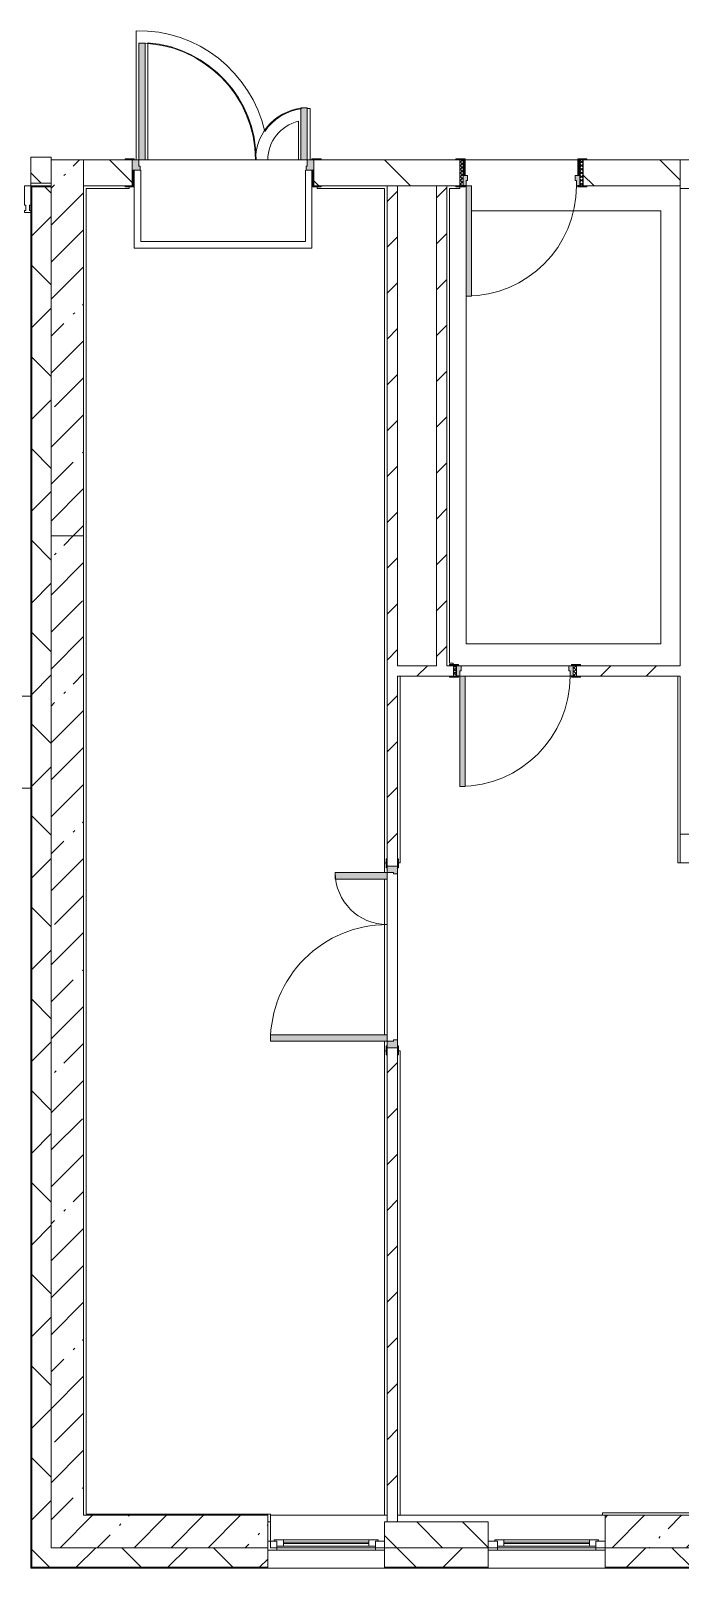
# Model space of a CAD drawing. Header units: millimetres. Extents: x 957 to 217451, y -8553 to 29000.
# Drawn here: x 179643 to 184651, y -258 to 11595 of the extents above; entities that cross this region are included whole.
import ezdxf

# ---------------------------------------------------------------- set-up
doc = ezdxf.new("R2010")
doc.units = ezdxf.units.MM
doc.linetypes.add('200_ШТРИХ__ш1_п0_6_', pattern=[160, 100, -60])
for name, color, linetype, lineweight in [('A-DETL-2', 7, 'Continuous', 5), ('A-DETL-MBND-1', 7, '200_ШТРИХ__ш1_п0_6_', 9), ('A-GLAZ-2', 7, 'Continuous', 5), ('A-GLAZ-CWMG-2', 7, 'Continuous', 5), ('A-WALL', 7, 'Continuous', 9), ('A-WALL-2', 7, 'Continuous', 5), ('I-WALL-2', 7, 'Continuous', 5), ('S-COLS-2', 7, 'Continuous', 5)]:
    doc.layers.add(name, color=color, linetype=linetype, lineweight=lineweight)
for name, color, linetype, lineweight, true_color in [('A-DOOR-3', 7, 'Continuous', 5, 0xaaaaaa), ('A-DOOR-4', 7, 'Continuous', 5, 0xe2e2e2), ('A-DOOR-FRAM-3', 7, 'Continuous', 5, 0xe2e2e2), ('A-DOOR-FRAM-4', 7, 'Continuous', 5, 0xaaaaaa), ('A-FLOR-2', 7, 'Continuous', 5, 0xaaaaaa)]:
    doc.layers.add(name, color=color, linetype=linetype, lineweight=lineweight, true_color=true_color)
pattern_1 = [(45, (90440.88, 0), (-176.7767, 176.7767), [])]
pattern_2 = [(45, (90440.9, 0), (-353.5534, 353.5534), []), (135, (90440.9, 0), (-353.5534, -353.5534), [])]
pattern_3 = [(135, (90440.9, 0), (-353.5534, -353.5534), [])]
pattern_4 = [(45, (90440.88, 0), (-285.1231, 285.1231), []), (45, (90726, 0), (-285.1231, 285.1231), [504.031, -100.806, 16.764, -84.042])]

# ---------------------------------------------------------------- blocks, each defined once
blk = doc.blocks.new('110_Дверь_СКБ_2Ст - Д-5_п_ Из игровой в коридор-32215844-3_2_1_птичка')
at = {"layer": 'A-DOOR-4'}
for points in [[(-638, 626), (-638, 40), (-588, 40), (-588, 940), (-638, 940), (-638, 681)], [(612, 60), (612, 40), (662, 43), (662, 440), (612, 440), (612, 158)]]:
    blk.add_hatch(color=256, dxfattribs=at).paths.add_polyline_path(points)
h = blk.add_hatch(color=256, dxfattribs=at)
h.paths.add_polyline_path([(-688, -40), (-628, -40), (-628, -10), (-638, -10), (-638, 40), (-688, 40)])
h.paths.add_polyline_path([(652, -10), (652, -40), (712, -40), (712, 40), (662, 40), (662, -10)])
at = {"layer": 'A-DOOR-FRAM-3'}
for points in [[(-742, 40), (-672, 40), (-672, 48), (-742, 48)], [(698, 48), (698, 40), (768, 40), (768, 48), (712, 48)], [(-742, -40), (-742, -48), (-672, -42), (-672, -40), (-712, -40)], [(698, -40), (698, -48), (768, -48), (768, -40), (712, -40)]]:
    blk.add_hatch(color=256, dxfattribs=at).paths.add_polyline_path(points)
at = {"layer": 'A-DOOR-3'}
for p, q in [((-638, 940), (-638, 40)), ((-588, 940), (-638, 940)), ((-588, 40), (-588, 940)), ((662, 440), (612, 440)), ((612, 440), (612, 40)), ((662, 40), (662, 440)), ((-638, 40), (-588, 40)), ((612, 40), (662, 40))]:
    blk.add_line(p, q, dxfattribs=at)
for centre, radius, start, end in [((-638, 40), 900, 0, 90), ((662, 40), 400, 90, 180)]:
    blk.add_arc(centre, radius, start, end, dxfattribs=at)
at = {"layer": 'A-DOOR-FRAM-4'}
for p, q in [((-672, 48), (-742, 48)), ((-742, 48), (-742, 40)), ((-742, 40), (-672, 40)), ((-638, 40), (-688, 40)), ((-688, 40), (-688, -40)), ((-672, 40), (-672, 48)), ((-638, -10), (-638, 40)), ((662, 40), (662, -10)), ((712, 40), (662, 40)), ((768, 48), (698, 48)), ((698, 48), (698, 40)), ((698, 40), (768, 40)), ((712, -40), (712, 40)), ((768, 40), (768, 48)), ((-672, -40), (-742, -40)), ((-742, -40), (-742, -48)), ((-742, -48), (-672, -48)), ((-688, -40), (-628, -40)), ((-672, -39), (-688, -39)), ((-688, -39), (-688, -40)), ((-688, -40), (-672, -40)), ((-672, -40), (-672, -39)), ((-672, -48), (-672, -40)), ((-628, -10), (-638, -10)), ((-628, -40), (-628, -10)), ((662, -10), (652, -10)), ((652, -10), (652, -40)), ((652, -40), (712, -40)), ((712, -39), (698, -39)), ((698, -39), (698, -40)), ((698, -40), (712, -40)), ((768, -40), (698, -40)), ((698, -40), (698, -48)), ((698, -48), (768, -48)), ((712, -40), (712, -39)), ((768, -48), (768, -40))]:
    blk.add_line(p, q, dxfattribs=at)
blk = doc.blocks.new('110_Дверь_СКБ_2Ст - Д-2а_п_ Из коридора на лестницу-32215207-3_2_1_птичка')
at = {"layer": 'A-DOOR-4'}
for points in [[(-588, 100), (-588, 1000), (-638, 1000), (-638, 100)], [(662, 100), (662, 500), (612, 494), (612, 100)], [(712, -100), (712, 20), (698, 20), (698, -100)]]:
    blk.add_hatch(color=256, dxfattribs=at).paths.add_polyline_path(points)
h = blk.add_hatch(color=256, dxfattribs=at)
h.paths.add_polyline_path([(698, 20), (712, 20), (712, 100), (662, 100), (662, 50), (652, 50), (652, 20), (688, 20)])
h.paths.add_polyline_path([(-688, 20), (-628, 20), (-628, 50), (-638, 50), (-638, 100), (-688, 100)])
at = {"layer": 'A-DOOR-FRAM-3'}
for points in [[(-688, 100), (-672, 100), (-672, 108), (-742, 108), (-742, 100)], [(-672, -100), (-672, 20), (-688, 20), (-688, -100), (-677, -100)], [(768, 100), (768, 108), (698, 108), (698, 100), (712, 100)], [(-672, -108), (-672, -100), (-742, -100), (-742, -108), (-688, -108)], [(738, -108), (768, -108), (768, -100), (698, -100), (698, -108), (712, -108)]]:
    blk.add_hatch(color=256, dxfattribs=at).paths.add_polyline_path(points)
at = {"layer": 'A-DOOR-3'}
for p, q in [((-638, 1000), (-638, 100)), ((-588, 1000), (-638, 1000)), ((-588, 100), (-588, 1000)), ((662, 500), (612, 500)), ((612, 500), (612, 100)), ((662, 100), (662, 500)), ((-638, 100), (-588, 100)), ((612, 100), (662, 100))]:
    blk.add_line(p, q, dxfattribs=at)
for centre, radius, start, end in [((-638, 100), 900, 0, 90), ((662, 100), 400, 90, 180)]:
    blk.add_arc(centre, radius, start, end, dxfattribs=at)
at = {"layer": 'A-DOOR-FRAM-4'}
for p, q in [((-672, 108), (-742, 108)), ((-742, 108), (-742, 100)), ((-742, 100), (-672, 100)), ((-638, 100), (-688, 100)), ((-688, 100), (-688, 20)), ((-688, 20), (-628, 20)), ((-672, 20), (-688, 20)), ((-688, 20), (-688, -100)), ((-672, 100), (-672, 108)), ((-672, -100), (-672, 20)), ((-638, 50), (-638, 100)), ((-628, 50), (-638, 50)), ((-628, 20), (-628, 50)), ((662, 50), (652, 50)), ((652, 50), (652, 20)), ((652, 20), (712, 20)), ((662, 100), (662, 50)), ((712, 100), (662, 100)), ((768, 108), (698, 108)), ((698, 108), (698, 100)), ((698, 100), (768, 100)), ((712, 20), (698, 20)), ((698, 20), (698, -100)), ((712, 20), (712, 100)), ((712, -100), (712, 20)), ((768, 100), (768, 108)), ((-672, -100), (-742, -100)), ((-742, -100), (-742, -108)), ((-742, -108), (-672, -108)), ((-688, -100), (-672, -100)), ((-672, -108), (-672, -100)), ((698, -100), (712, -100)), ((768, -100), (698, -100)), ((698, -100), (698, -108)), ((698, -108), (768, -108)), ((768, -108), (768, -100))]:
    blk.add_line(p, q, dxfattribs=at)
blk = doc.blocks.new('BSC_Колонна _Прямоугольная - 250х900-V202-3_2_1_птичка')
at = {"layer": 'S-COLS-2'}
h = blk.add_hatch(dxfattribs=at)
h.set_pattern_fill('FP_82', color=256, style=0, pattern_type=2)
h.set_pattern_definition([(45, (-94080, -25), (-285.1231, 285.1231), []), (45, (-93794.88, -25), (-285.1231, 285.1231), [504.031, -100.806, 16.764, -84.042])])
h.paths.add_polyline_path([(450, -125), (450, 125), (-450, 125), (-450, -125), (111, -125)])
for p, q in [((450, 125), (-450, 125)), ((-450, 125), (-450, -125)), ((450, -125), (450, 125)), ((-450, -125), (450, -125))]:
    blk.add_line(p, q, dxfattribs=at)
blk = doc.blocks.new('120_Окно_СКБ_1Ст - 120_Окно_СКБ_1Ст 900х2500_h_ с форточкой-V204-3_2_1_птичка')
at = {"layer": 'A-GLAZ-2'}
for p, q in [((-450, -127), (-450, -57)), ((-450, -57), (-380, -57)), ((450, -57), (-450, -57)), ((-380, -57), (-380, -127)), ((380, -87), (-380, -87)), ((-380, -87), (-380, -127)), ((-330, -137), (-330, -87)), ((-330, -107), (330, -107)), ((330, -117), (-330, -117)), ((330, -137), (330, -87)), ((380, -127), (380, -57)), ((380, -57), (450, -57)), ((380, -127), (380, -87)), ((450, -57), (450, -127)), ((-380, -127), (-450, -127)), ((-450, -127), (-400, -127)), ((-380, -127), (-400, -127)), ((-400, -127), (-400, -137)), ((-400, -137), (400, -137)), ((400, -137), (-400, -137)), ((450, -127), (380, -127)), ((400, -127), (380, -127)), ((400, -127), (450, -127)), ((400, -137), (400, -127))]:
    blk.add_line(p, q, dxfattribs=at)
blk = doc.blocks.new('120_Окно_СКБ_1Ст - 120_Окно_СКБ_1Ст 900х2500_h_ с форточкой-22876038-3_2_1_птичка')
at = {"layer": 'A-GLAZ-2'}
for p, q in [((-450, -127), (-450, -57)), ((-450, -57), (-380, -57)), ((450, -57), (-450, -57)), ((-380, -57), (-380, -127)), ((380, -87), (-380, -87)), ((-380, -87), (-380, -127)), ((-330, -137), (-330, -87)), ((-330, -107), (330, -107)), ((330, -117), (-330, -117)), ((330, -137), (330, -87)), ((380, -127), (380, -57)), ((380, -57), (450, -57)), ((380, -127), (380, -87)), ((450, -57), (450, -127)), ((-380, -127), (-450, -127)), ((-450, -127), (-400, -127)), ((-380, -127), (-400, -127)), ((-400, -127), (-400, -137)), ((-400, -137), (400, -137)), ((400, -137), (-400, -137)), ((450, -127), (380, -127)), ((400, -127), (380, -127)), ((400, -127), (450, -127)), ((400, -137), (400, -127))]:
    blk.add_line(p, q, dxfattribs=at)
blk = doc.blocks.new('110_Дверь_СКБ_1Ст_Внутренняя1 - Д-8 950x2100h_охрана-V206-3_2_1_птичка')
at = {"layer": 'A-DOOR-3'}
h = blk.add_hatch(dxfattribs=at)
h.set_pattern_fill('FP_15', color=256, style=0, pattern_type=2)
h.set_pattern_definition([(135, (1826.41, 164.685), (-14.14214, -14.14214), []), (225, (1826.41, 164.685), (14.14214, -14.14214), [])])
h.paths.add_polyline_path([(462, 100), (462, -100), (487, -100), (487, 100)])
at = {"layer": 'A-DOOR-4'}
h = blk.add_hatch(color=256, dxfattribs=at)
h.paths.add_polyline_path([(-438, 100), (-438, 20), (-403, 20), (-403, 60), (-413, 60), (-413, 100)])
h.paths.add_polyline_path([(462, 100), (437, 100), (437, 60), (427, 60), (427, 20), (462, 20)])
at = {"layer": 'A-DOOR-FRAM-3'}
for points in [[(437, 950), (397, 950), (397, 100), (437, 100), (437, 436)], [(-442, 108), (-493, 108), (-493, 100), (-423, 101), (-423, 108), (-438, 108)], [(-438, 20), (-438, -100), (-423, -97), (-423, 20)], [(462, 108), (447, 108), (447, 100), (517, 100), (517, 108), (467, 108)], [(462, 20), (447, 20), (447, -100), (462, -95)], [(-493, -100), (-493, -108), (-423, -108), (-423, -100), (-463, -100)], [(487, -100), (447, -100), (447, -108), (517, -108), (517, -100)]]:
    blk.add_hatch(color=256, dxfattribs=at).paths.add_polyline_path(points)
at = {"layer": 'A-DOOR-FRAM-4'}
h = blk.add_hatch(dxfattribs=at)
h.set_pattern_fill('FP_16', color=256, style=0, pattern_type=2)
h.set_pattern_definition([(45, (-296.384, 164.685), (-14.1421, 14.1421), []), (135, (-296.384, 164.685), (-14.1421, -14.1421), [])])
h.paths.add_polyline_path([(-463, 100), (-463, -100), (-438, -100), (-438, 100)])
at = {"layer": 'A-DOOR-3'}
for p, q in [((437, 950), (397, 950)), ((397, 950), (397, 100)), ((437, 100), (437, 950)), ((397, 100), (437, 100))]:
    blk.add_line(p, q, dxfattribs=at)
blk.add_arc((437, 100), 850, 90, 180, dxfattribs=at)
at = {"layer": 'A-DOOR-FRAM-4'}
for p, q in [((-423, 108), (-493, 108)), ((-493, 108), (-493, 100)), ((-493, 100), (-423, 100)), ((-438, 100), (-463, 100)), ((-463, 100), (-463, -100)), ((-413, 100), (-438, 100)), ((-438, 100), (-438, 20)), ((-438, -100), (-438, 100)), ((-423, 100), (-438, 100)), ((-438, 100), (-438, 99)), ((-438, 99), (-423, 99)), ((-438, 20), (-403, 20)), ((-423, 20), (-438, 20)), ((-438, 20), (-438, -100)), ((-423, 100), (-423, 108)), ((-423, 99), (-423, 100)), ((-423, -100), (-423, 20)), ((-413, 60), (-413, 100)), ((-403, 60), (-413, 60)), ((-403, 20), (-403, 60)), ((437, 60), (427, 60)), ((427, 60), (427, 20)), ((427, 20), (462, 20)), ((437, 100), (437, 60)), ((462, 100), (437, 100)), ((517, 108), (447, 108)), ((447, 108), (447, 100)), ((462, 100), (447, 100)), ((447, 100), (447, 99)), ((447, 100), (517, 100)), ((447, 99), (462, 99)), ((462, 20), (447, 20)), ((447, 20), (447, -100)), ((462, 20), (462, 100)), ((487, 100), (462, 100)), ((462, 100), (462, -100)), ((462, 99), (462, 100)), ((462, -100), (462, 20)), ((487, -100), (487, 100)), ((517, 100), (517, 108)), ((-423, -100), (-493, -100)), ((-493, -100), (-493, -108)), ((-493, -108), (-423, -108)), ((-463, -100), (-438, -100)), ((-438, -100), (-423, -100)), ((-423, -108), (-423, -100)), ((447, -100), (462, -100)), ((517, -100), (447, -100)), ((447, -100), (447, -108)), ((447, -108), (517, -108)), ((462, -100), (487, -100)), ((517, -108), (517, -100))]:
    blk.add_line(p, q, dxfattribs=at)
blk = doc.blocks.new('110_Дверь_СКБ_1Ст_Внутренняя1 - Д-8 950x2100h_охрана-V207-3_2_1_птичка')
at = {"layer": 'A-DOOR-3'}
h = blk.add_hatch(dxfattribs=at)
h.set_pattern_fill('FP_84', color=256, style=0, pattern_type=2)
h.set_pattern_definition([(135, (1826.41, 104.685), (-14.14214, -14.14214), []), (225, (1826.41, 104.685), (14.14214, -14.14214), [])])
h.paths.add_polyline_path([(487, 40), (462, 38), (462, -40), (487, -40)])
at = {"layer": 'A-DOOR-4'}
h = blk.add_hatch(color=256, dxfattribs=at)
h.paths.add_polyline_path([(-438, 40), (-438, -40), (-403, -35), (-403, 0), (-413, 0), (-413, 40), (-420, 40)])
h.paths.add_polyline_path([(462, 40), (437, 36), (437, 0), (427, 0), (427, -40), (462, -40), (462, 38)])
at = {"layer": 'A-DOOR-FRAM-3'}
for points in [[(437, 890), (397, 890), (397, 40), (437, 40), (437, 448)], [(-423, 48), (-493, 48), (-493, 40), (-423, 44)], [(482, 48), (447, 48), (447, 40), (517, 40), (517, 48), (487, 48)], [(-463, -40), (-493, -40), (-493, -48), (-423, -48), (-423, -40), (-438, -40)], [(462, -40), (447, -40), (447, -48), (517, -48), (517, -40), (487, -40)]]:
    blk.add_hatch(color=256, dxfattribs=at).paths.add_polyline_path(points)
at = {"layer": 'A-DOOR-FRAM-4'}
h = blk.add_hatch(dxfattribs=at)
h.set_pattern_fill('FP_85', color=256, style=0, pattern_type=2)
h.set_pattern_definition([(45, (-296.384, 104.685), (-14.1421, 14.1421), []), (135, (-296.384, 104.685), (-14.1421, -14.1421), [])])
h.paths.add_polyline_path([(-463, 40), (-463, -40), (-438, -38), (-438, 40)])
at = {"layer": 'A-DOOR-3'}
for p, q in [((437, 890), (397, 890)), ((397, 890), (397, 40)), ((437, 40), (437, 890)), ((397, 40), (437, 40))]:
    blk.add_line(p, q, dxfattribs=at)
blk.add_arc((437, 40), 850, 90, 180, dxfattribs=at)
at = {"layer": 'A-DOOR-FRAM-4'}
for p, q in [((-423, 48), (-493, 48)), ((-493, 48), (-493, 40)), ((-493, 40), (-423, 40)), ((-438, 40), (-463, 40)), ((-463, 40), (-463, -40)), ((-413, 40), (-438, 40)), ((-438, 40), (-438, -40)), ((-438, -40), (-438, 40)), ((-423, 40), (-438, 40)), ((-438, 40), (-438, 39)), ((-438, 39), (-423, 39)), ((-423, 40), (-423, 48)), ((-423, 39), (-423, 40)), ((-413, 0), (-413, 40)), ((-403, 0), (-413, 0)), ((-403, -40), (-403, 0)), ((437, 0), (427, 0)), ((427, 0), (427, -40)), ((437, 40), (437, 0)), ((462, 40), (437, 40)), ((517, 48), (447, 48)), ((447, 48), (447, 40)), ((462, 40), (447, 40)), ((447, 40), (447, 39)), ((447, 40), (517, 40)), ((447, 39), (462, 39)), ((462, -40), (462, 40)), ((487, 40), (462, 40)), ((462, 40), (462, -40)), ((462, 39), (462, 40)), ((487, -40), (487, 40)), ((517, 40), (517, 48)), ((-423, -40), (-493, -40)), ((-493, -40), (-493, -48)), ((-493, -48), (-423, -48)), ((-463, -40), (-438, -40)), ((-423, -39), (-438, -39)), ((-438, -39), (-438, -40)), ((-438, -40), (-403, -40)), ((-438, -40), (-423, -40)), ((-423, -40), (-423, -39)), ((-423, -48), (-423, -40)), ((427, -40), (462, -40)), ((462, -39), (447, -39)), ((447, -39), (447, -40)), ((447, -40), (462, -40)), ((517, -40), (447, -40)), ((447, -40), (447, -48)), ((447, -48), (517, -48)), ((462, -40), (462, -39)), ((462, -40), (487, -40)), ((517, -48), (517, -40))]:
    blk.add_line(p, q, dxfattribs=at)
blk = doc.blocks.new('Прямоугольный импост - Импост структурный с накладкой - 190мм-33184356-3_2_1_птичка')
at = {"layer": 'A-GLAZ-CWMG-2'}
for p, q in [((-50, 0), (-50, 17)), ((-50, 17), (0, 17)), ((-40, 0), (-50, 0)), ((-40, -40), (-40, 0)), ((0, 0), (-10, 0)), ((-10, 0), (-10, -40)), ((0, 17), (0, 0)), ((-50, -190), (-50, -40)), ((-50, -40), (-40, -40)), ((-10, -40), (0, -40)), ((0, -40), (0, -190)), ((0, -190), (-50, -190))]:
    blk.add_line(p, q, dxfattribs=at)
blk = doc.blocks.new('парапет9 - парапет-22867712-3_2_1_птичка')
at = {"layer": 'A-DETL-MBND-1'}
for p, q in [((89202, 7964), (84952, 7964)), ((84952, 7255), (89202, 7255))]:
    blk.add_line(p, q, dxfattribs=at)

msp = doc.modelspace()

# ---------------------------------------------------------------- hatches: boundary and pattern name
at = {"layer": 'A-WALL-2'}
h = msp.add_hatch(dxfattribs=at)
h.set_pattern_fill('FP_60', color=256, style=0, pattern_type=2)
h.set_pattern_definition(pattern_2)
h.paths.add_polyline_path([(179800.9, -100), (179800.9, 10392), (179650.9, 10392), (179650.9, -100)])
h = msp.add_hatch(dxfattribs=at)
h.set_pattern_fill('FP_59', color=256, style=0, pattern_type=2)
h.set_pattern_definition([(135, (90440.88, 0), (-176.7767, -176.7767), [])])
h.paths.add_polyline_path([(195784.4, -100), (196670.9, -100), (196670.9, 100), (195620.9, 100), (195620.9, -100)])
h.paths.add_polyline_path([(193070.9, -100), (193320.9, -100), (193320.9, 100), (193070.9, 100), (193070.9, 50)])
h.paths.add_polyline_path([(211870.9, -100), (211870.9, 100), (211570.9, 100), (211570.9, -100), (211631.8, -100)])
h.paths.add_polyline_path([(192071.9, -100), (192170.9, -100), (192170.9, 100), (191270.9, 96.2), (191270.9, -100), (192055.6, -100)])
h.paths.add_polyline_path([(209770.9, -100), (209767.4, 100), (209270.9, 99.1), (209270.9, -100), (209767.4, -100)])
h.paths.add_polyline_path([(199370.9, -100), (200270.9, -100), (200270.9, 100), (199370.9, 100)])
h.paths.add_polyline_path([(188326.7, -100), (188570.9, -100), (188570.9, 100), (187520.9, 100), (187520.9, -100)])
h.paths.add_polyline_path([(207470.9, -100), (207470.9, 100), (206420.9, 100), (206420.9, -100), (206970.8, -100)])
h.paths.add_polyline_path([(184990.4, -100), (185220.9, -100), (185220.9, 100), (184970.9, 100), (184970.9, -100)])
h.paths.add_polyline_path([(182390.9, -100), (183170.9, -100), (183170.9, 100), (182370.9, 100), (182370.9, -100)])
h.paths.add_polyline_path([(203870.9, -100), (204120.9, -100), (204120.9, 100), (203870.9, 100), (203870.9, -84)])
h.paths.add_polyline_path([(202070.9, -100), (202070.9, 100), (201170.9, 100), (201170.9, -100), (201377.6, -100)])
h = msp.add_hatch(dxfattribs=at)
h.set_pattern_fill('FP_60', color=256, style=0, pattern_type=2)
h.set_pattern_definition(pattern_2)
h.paths.add_polyline_path([(215518, -250), (215520.9, -250), (215520.9, -100), (214170.9, -100), (214170.9, -250), (215270.9, -250)])
h.paths.add_polyline_path([(210699.6, -250), (211870.9, -250), (211870.9, -100), (210670.9, -100), (210670.9, -250)])
h.paths.add_polyline_path([(198470.9, -250), (198470.9, -100), (197570.9, -100), (197570.9, -250), (197648.8, -250)])
h.paths.add_polyline_path([(200270.9, -250), (200270.9, -100), (199370.9, -100), (199370.9, -250), (199513.2, -250)])
h.paths.add_polyline_path([(201170.9, -250), (202070.9, -250), (202070.9, -100), (201170.9, -100), (201170.9, -194.5)])
h.paths.add_polyline_path([(202970.9, -250), (204120.9, -250), (204120.9, -100), (202970.9, -100), (202970.9, -202.5)])
h.paths.add_polyline_path([(206420.9, -250), (207470.9, -250), (207470.9, -100), (206420.9, -100), (206420.9, -217.7)])
h.paths.add_polyline_path([(209767.4, -250), (209770.9, -250), (209767.4, -100), (208370.9, -100), (208370.9, -250), (208835.2, -250)])
h.paths.add_polyline_path([(187520.9, -250), (188570.9, -250), (188570.9, -100), (187520.9, -100), (187520.9, -134.1)])
h.paths.add_polyline_path([(192055.6, -250), (193320.9, -250), (193320.9, -100), (191270.9, -100), (191270.9, -250)])
h.paths.add_polyline_path([(190191.2, -250), (190370.9, -250), (190370.9, -100), (189470.9, -100), (189470.9, -250)])
h.paths.add_polyline_path([(195620.9, -250), (196670.9, -250), (196670.9, -100), (195620.9, -100), (195620.9, -170)])
h.paths.add_polyline_path([(184597.9, -250), (185220.9, -250), (185220.9, -100), (184070.9, -100), (184070.9, -250)])
h.paths.add_polyline_path([(179800.9, -250), (181470.9, -250), (181470.9, -100), (179650.9, -100), (179650.9, -250), (179728.9, -250)])
h.paths.add_polyline_path([(183170.9, -250), (183170.9, -100), (182370.9, -100), (182370.9, -250), (182733.5, -250)])
at = {"layer": 'I-WALL-2'}
h = msp.add_hatch(dxfattribs=at)
h.set_pattern_fill('FP_61', color=256, style=0, pattern_type=2)
h.set_pattern_definition(pattern_3)
h.paths.add_polyline_path([(179644.4, 10420), (179800.9, 10420), (179800.9, 10620), (179644.4, 10620), (179644.4, 10597)])
h = msp.add_hatch(dxfattribs=at)
h.set_pattern_fill('FP_57', color=256, style=0, pattern_type=2)
h.set_pattern_definition(pattern_4)
h.paths.add_polyline_path([(179800.9, 7700), (180050.9, 7700), (180050.9, 10600), (179800.9, 10600), (179800.9, 8907.2)])
h = msp.add_hatch(dxfattribs=at)
h.set_pattern_fill('FP_61', color=256, style=0, pattern_type=2)
h.set_pattern_definition(pattern_3)
h.paths.add_polyline_path([(192050.9, 10400), (194085.9, 10400), (194085.9, 10600), (192050.9, 10600)])
h.paths.add_polyline_path([(197550.9, 10400), (197570.9, 10400), (197570.9, 10600), (195535.9, 10600), (195535.9, 10400), (195784.4, 10400)])
h.paths.add_polyline_path([(180370.9, 10400), (180425.9, 10400), (180425.9, 10600), (180050.9, 10600), (180050.9, 10400), (180070.9, 10400)])
h.paths.add_polyline_path([(182470.9, 10400), (182950.9, 10400), (182950.9, 10600), (181825.9, 10596.2), (181825.9, 10400), (182390.9, 10400)])
h.paths.add_polyline_path([(184650.9, 10400), (184650.9, 10600), (183900.9, 10600), (183900.9, 10400), (184597.9, 10400)])
h = msp.add_hatch(dxfattribs=at)
h.set_pattern_fill('FP_62', color=256, style=0, pattern_type=2)
h.set_pattern_definition(pattern_1)
h.paths.add_polyline_path([(182470.9, 100), (182470.9, 3755), (182390.9, 3755), (182390.9, 100)])
h.paths.add_polyline_path([(182440.9, 5155), (182470.9, 5155), (182470.9, 10400), (182390.9, 10400), (182390.9, 5155), (182423.3, 5155)])
h = msp.add_hatch(dxfattribs=at)
h.set_pattern_fill('FP_62', color=256, style=0, pattern_type=2)
h.set_pattern_definition(pattern_1)
h.paths.add_polyline_path([(182850.9, 6700), (182850.9, 10400), (182770.9, 10400), (182770.9, 6700)])
h = msp.add_hatch(dxfattribs=at)
h.set_pattern_fill('FP_57', color=256, style=0, pattern_type=2)
h.set_pattern_definition(pattern_4)
h.paths.add_polyline_path([(179800.9, 100), (180050.9, 100), (180050.9, 7700), (179800.9, 7700), (179800.9, 160)])
h = msp.add_hatch(dxfattribs=at)
h.set_pattern_fill('FP_62', color=256, style=0, pattern_type=2)
h.set_pattern_definition(pattern_1)
h.paths.add_polyline_path([(182470.9, 6620), (182900.9, 6620), (182900.9, 6700), (182470.9, 6700)])
h.paths.add_polyline_path([(184597.9, 6620), (184650.9, 6620), (184650.9, 6700), (183850.9, 6700), (183850.9, 6620), (183900.9, 6620)])
h = msp.add_hatch(dxfattribs=at)
h.set_pattern_fill('FP_57', color=256, style=0, pattern_type=2)
h.set_pattern_definition(pattern_4)
h.paths.add_polyline_path([(180050.9, -100), (181470.9, -100), (181470.9, 150), (180050.9, 150), (180050.9, 100), (179800.9, 100), (179800.9, -100)])

# ---------------------------------------------------------------- linework, layer by layer
at = {"layer": 'A-DETL-2'}
for p, q in [((183040.9, 10207.5), (184500.9, 10207.5)), ((184500.9, 10207.5), (184500.9, 6867.5)), ((183000.9, 6867.5), (183000.9, 9550)), ((184500.9, 6867.5), (183000.9, 6867.5))]:
    msp.add_line(p, q, dxfattribs=at)
at = {"layer": 'A-DETL-MBND-1'}
msp.add_line((179642.9, 10400), (179642.9, 10510), dxfattribs=at)
at = {"layer": 'A-FLOR-2'}
for p, q in [((180455.9, 11594.8), (180455.9, 10600)), ((180545.9, 10600), (180545.9, 11502.3)), ((181797, 10600), (181797, 10994.4)), ((181707, 10897.1), (181707, 10600)), ((180525.9, 10600), (180545.9, 10600)), ((180545.9, 10600), (181380.9, 10600)), ((181380.9, 10600), (180545.9, 10600)), ((181380.9, 10600), (181470.9, 10600)), ((181470.9, 10600), (181707, 10600)), ((181725.9, 10600), (181470.9, 10600)), ((182990.9, 10600), (183860.9, 10600)), ((183860.9, 10600), (182990.9, 10600)), ((180490.9, 9970), (180490.9, 10520)), ((181760.9, 10520), (181760.9, 9970)), ((180400.9, 10380), (180070.9, 10380)), ((180070.9, 10380), (180070.9, 160)), ((180400.9, 10392), (180400.9, 10380)), ((180440.9, 10392), (180440.9, 9920)), ((181810.9, 9920), (181810.9, 10392)), ((181850.9, 10380), (181850.9, 10392)), ((182370.9, 10380), (181850.9, 10380)), ((182370.9, 10380), (182370.9, 5105)), ((182950.9, 10380), (182870.9, 10380)), ((182870.9, 10380), (182870.9, 6720)), ((182950.9, 10392), (182950.9, 10380)), ((181760.9, 9970), (180490.9, 9970)), ((180440.9, 9920), (181810.9, 9920)), ((182870.9, 6720), (182900.9, 6720)), ((182900.9, 6720), (182900.9, 6708)), ((182490.9, 6620), (182490.9, 5180)), ((184631.9, 5180), (184631.9, 6620)), ((182382.9, 5180), (182370.9, 5180)), ((182490.9, 5180), (182478.9, 5180)), ((184650.9, 5180), (184631.9, 5180)), ((182370.9, 3855), (182370.9, 5055)), ((182370.9, 3805), (182370.9, 150)), ((182370.9, 3730), (182382.9, 3730)), ((182478.9, 3730), (182490.9, 3730)), ((182490.9, 3730), (182490.9, 150)), ((180070.9, 160), (181490.9, 160)), ((181490.9, 160), (181490.9, 120)), ((184050.4, 150), (184050.4, 170)), ((184050.4, 170), (184990.4, 170))]:
    msp.add_line(p, q, dxfattribs=at)
for centre, radius, start, end in [((180475.9, 10600), 995, 12.67054, 91.1511), ((180475.9, 10600), 905, 0, 85.56313), ((181775.9, 10600), 395, 97.27853, 146.45952), ((181775.9, 10600), 395, 86.92799, 90.00404), ((181775.9, 10600), 305, 103.0427, 180)]:
    msp.add_arc(centre, radius, start, end, dxfattribs=at)
at = {"layer": 'A-WALL'}
for p, q in [((180050.9, 10400), (180050.9, 10600)), ((184650.9, 10600), (184650.9, 10400)), ((179647.9, 10395), (179647.9, -253)), ((179800.9, 10395), (179647.9, 10395)), ((179650.9, 10392), (179650.9, -250)), ((179800.9, 10392), (179650.9, 10392)), ((182470.9, 10400), (182390.9, 10400)), ((182850.9, 10400), (182770.9, 10400)), ((184650.9, 5400), (184730.9, 5400)), ((182390.9, 100), (182470.9, 100)), ((182370.9, -100), (183170.9, -100)), ((183170.9, -100), (182370.9, -100)), ((179647.9, -253), (181470.9, -253)), ((179650.9, -250), (181470.9, -250)), ((182370.9, -250), (183170.9, -250)), ((182370.9, -253), (183170.9, -253)), ((184070.9, -250), (185220.9, -250)), ((184070.9, -253), (185220.9, -253))]:
    msp.add_line(p, q, dxfattribs=at)
at = {"layer": 'A-WALL-2'}
for p, q in [((179800.9, 10400), (179642.9, 10400)), ((179642.9, 10400), (179642.9, -258)), ((181470.9, 100), (181491.4, 100)), ((182390.9, 100), (182370.9, 100)), ((182370.9, 100), (182370.9, -258)), ((183170.9, 100), (182470.9, 100)), ((183170.9, -258), (183170.9, 100)), ((181470.9, -100), (179800.9, -100)), ((181470.9, -258), (181470.9, -100)), ((181491.4, -100), (181491.4, -100)), ((181491.4, -100), (182370.9, -100)), ((183170.9, -100), (184070.9, -100)), ((184070.9, -100), (184070.9, -258)), ((179642.9, -258), (183170.9, -258)), ((183170.9, -258), (197570.9, -258))]:
    msp.add_line(p, q, dxfattribs=at)
at = {"layer": 'I-WALL-2'}
for p, q in [((179800.9, 10620), (179644.4, 10620)), ((179644.4, 10620), (179644.4, 10420)), ((179800.9, 10420), (179800.9, 10620)), ((180370.9, 10600), (179800.9, 10600)), ((179800.9, 10600), (179800.9, 10400)), ((182920.9, 10600), (181880.9, 10600)), ((188940.9, 10600), (183930.9, 10600)), ((179644.4, 10420), (179800.9, 10420)), ((179800.9, 10400), (179800.9, -100)), ((180050.9, 10400), (180370.9, 10400)), ((180050.9, 150), (180050.9, 10400)), ((181880.9, 10400), (182390.9, 10400)), ((182390.9, 10400), (182390.9, 5210)), ((182470.9, 6700), (182470.9, 10400)), ((182470.9, 10400), (182770.9, 10400)), ((182770.9, 10400), (182770.9, 6700)), ((182850.9, 6700), (182850.9, 10400)), ((182850.9, 10400), (182920.9, 10400)), ((183930.9, 10400), (184650.9, 10400)), ((184650.9, 10400), (184650.9, 6700)), ((184650.9, 10380), (192050.9, 10380)), ((179800.9, 7700), (180050.9, 7700)), ((182770.9, 6700), (182470.9, 6700)), ((182870.9, 6700), (182850.9, 6700)), ((182960.9, 6700), (183790.9, 6700)), ((184650.9, 6700), (183880.9, 6700)), ((182470.9, 6620), (182870.9, 6620)), ((182470.9, 5210), (182470.9, 6620)), ((183800.9, 6620), (182990.9, 6620)), ((183880.9, 6620), (184650.9, 6620)), ((184650.9, 6620), (184650.9, 5180)), ((184650.9, 5180), (190070.9, 5180)), ((182390.9, 3855), (182390.9, 5055)), ((182470.9, 5095), (182470.9, 3815)), ((182390.9, 3700), (182390.9, 100)), ((182470.9, 100), (182470.9, 3700)), ((181470.9, 150), (180050.9, 150)), ((181470.9, -100), (181470.9, 150)), ((181491.4, 150), (182390.9, 150)), ((181491.4, -100), (181491.4, 150)), ((182470.9, 150), (184070.9, 150)), ((179800.9, -100), (181470.9, -100))]:
    msp.add_line(p, q, dxfattribs=at)

# ---------------------------------------------------------------- block references
at = {"layer": 'A-DETL-MBND-1'}
msp.add_blockref('парапет9 - парапет-22867712-3_2_1_птичка', (90440.9, -1500), dxfattribs=at)
at = {"layer": 'A-DOOR-3'}
msp.add_blockref('110_Дверь_СКБ_2Ст - Д-2а_п_ Из коридора на лестницу-32215207-3_2_1_птичка', (181113.4, 10500), dxfattribs=at)
for name, p, rotation in [('110_Дверь_СКБ_1Ст_Внутренняя1 - Д-8 950x2100h_охрана-V206-3_2_1_птичка', (183438.4, 10500), 180), ('110_Дверь_СКБ_1Ст_Внутренняя1 - Д-8 950x2100h_охрана-V207-3_2_1_птичка', (183388.4, 6660), 180), ('110_Дверь_СКБ_2Ст - Д-5_п_ Из игровой в коридор-32215844-3_2_1_птичка', (182430.9, 4442.5), 89.99999999999991)]:
    msp.add_blockref(name, p, dxfattribs=dict(at, rotation=rotation))
at = {"layer": 'A-GLAZ-2', "rotation": 180}
for name, p in [('120_Окно_СКБ_1Ст - 120_Окно_СКБ_1Ст 900х2500_h_ с форточкой-V204-3_2_1_птичка', (181920.9, -175)), ('120_Окно_СКБ_1Ст - 120_Окно_СКБ_1Ст 900х2500_h_ с форточкой-22876038-3_2_1_птичка', (183620.9, -175))]:
    msp.add_blockref(name, p, dxfattribs=at)
at = {"layer": 'A-GLAZ-CWMG-2', "extrusion": (0, 0, -1), "rotation": 180}
msp.add_blockref('Прямоугольный импост - Импост структурный с накладкой - 190мм-33184356-3_2_1_птичка', (-179644.4, 10210), dxfattribs=at)
at = {"layer": 'S-COLS-2'}
msp.add_blockref('BSC_Колонна _Прямоугольная - 250х900-V202-3_2_1_птичка', (184520.9, 25), dxfattribs=at)

doc.saveas('drawing.dxf')
